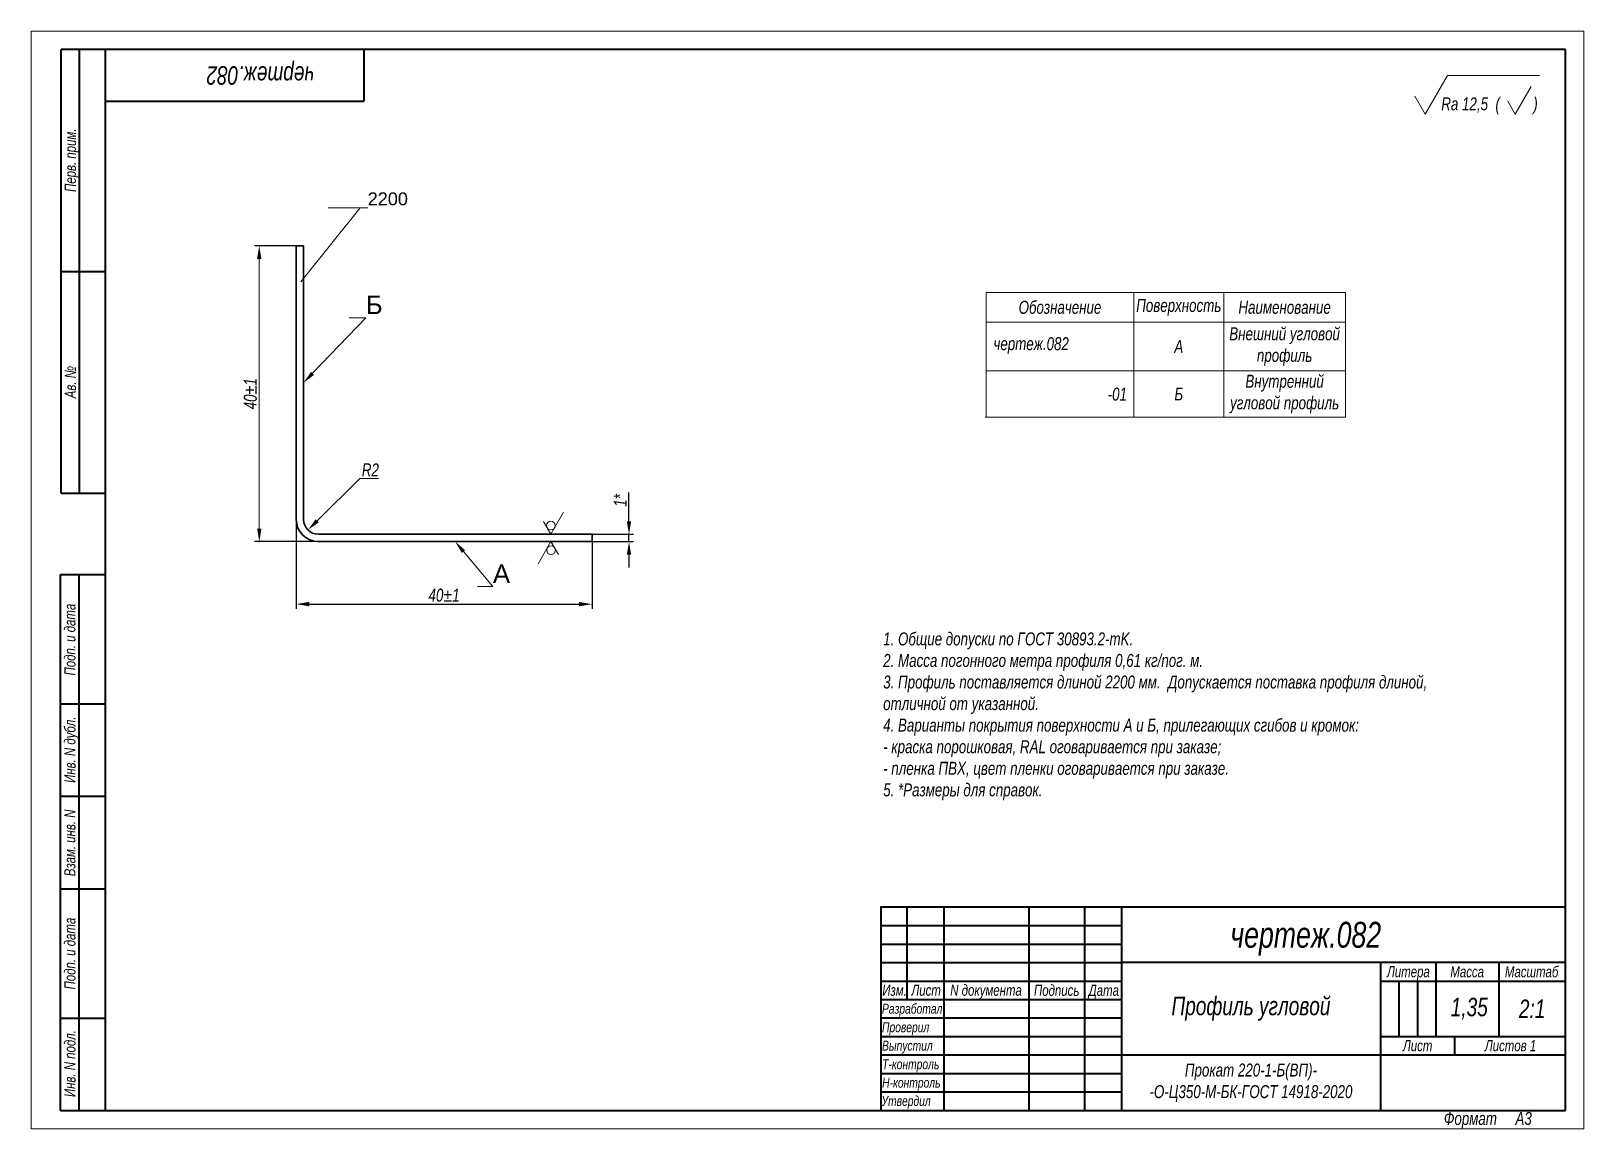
# Model space of a CAD drawing. Header units: millimetres. Extents: x 799 to 18224, y 1761 to 2058.
# Drawn here: x 798.7 to 1218.7, y 1761 to 2058 of the extents above; entities outside this region: 3.
import ezdxf
from ezdxf import colors
from ezdxf.entities.mleader import LeaderData, LeaderLine
from ezdxf.math import Vec2, Vec3

# ---------------------------------------------------------------- set-up
doc = ezdxf.new("R2010")
doc.units = ezdxf.units.MM
doc.layers.add('Layer_01', color=7, linetype='Continuous', plot=False)
for name, color, linetype, lineweight in [('Layer_02', 5, 'Continuous', 13), ('Layer_04', 1, 'Continuous', 15), ('Layer_08', 5, 'Continuous', 13), ('Layer_09', 1, 'Continuous', 15), ('Layer_12', 7, 'Continuous', 35), ('Layer_13', 6, 'Continuous', 13), ('Layer_14', 7, 'Continuous', 40)]:
    doc.layers.add(name, color=color, linetype=linetype, lineweight=lineweight)
doc.styles.get("Standard").update_dxf_attribs({"font": 'arial.ttf'})
doc.styles.add('Style_01', font='ARIALNI.TTF', dxfattribs={"width": 0.9, "height": 3.5})
doc.dimstyles.new('DimStyle_02', dxfattribs={"dimtxt": 3.5, "dimasz": 2.5, "dimexe": 1.25, "dimexo": 0, "dimtad": 1, "dimlfac": 2, "dimtxsty": 'Style_01', "dimcen": 2.5, "dimazin": 3, "dimtfac": 1, "dimtmove": 0, "dimatfit": 3})
doc.dimstyles.new('DimStyle_03', dxfattribs={"dimtxt": 3.5, "dimasz": 3.5, "dimexe": 1.25, "dimexo": 0, "dimtad": 1, "dimdec": 1, "dimlfac": 0.5, "dimtxsty": 'Style_01', "dimcen": 2.5, "dimazin": 3, "dimtfac": 1, "dimtdec": 1, "dimtmove": 0, "dimatfit": 3})

# ---------------------------------------------------------------- blocks, each defined once
blk = doc.blocks.new('*D3805')
at = {"layer": 'Layer_01', "color": 0, "ltscale": 0.04}
for p in [(870.39, 1999.89), (860.39, 1919.89), (876.39, 1919.89)]:
    blk.add_point(p, dxfattribs=at)
at = {"layer": 'Layer_09', "color": 0, "lineweight": -2, "ltscale": 0.04}
for p, q in [((870.39, 1999.89), (859.14, 1999.89)), ((876.39, 1919.89), (859.14, 1919.89))]:
    blk.add_line(p, q, dxfattribs=at)
at = {"layer": 'Layer_09', "color": 0, "ltscale": 0.04}
blk.add_line((860.39, 1996.39), (860.39, 1923.39), dxfattribs=at)
for points in [[(859.81, 1996.39), (860.98, 1996.39), (860.39, 1999.89)], [(859.81, 1923.39), (860.98, 1923.39), (860.39, 1919.89)]]:
    blk.add_solid(points, dxfattribs=at)
at = {"layer": 'Layer_09', "color": 0, "ltscale": 0.04, "insert": (857.98, 1959.89), "char_height": 3.5, "attachment_point": 5, "rotation": 90, "style": 'Style_01'}
blk.add_mtext('40%%P1', dxfattribs=at)
blk = doc.blocks.new('*D3806')
at = {"layer": 'Layer_01', "color": 0}
for p in [(870.39, 1925.89), (950.39, 1921.89), (950.39, 1902.98)]:
    blk.add_point(p, dxfattribs=at)
at = {"layer": 'Layer_09', "color": 0, "lineweight": -2}
for p, q in [((870.39, 1925.89), (870.39, 1901.73)), ((950.39, 1921.89), (950.39, 1901.73)), ((873.89, 1902.98), (946.89, 1902.98))]:
    blk.add_line(p, q, dxfattribs=at)
at = {"layer": 'Layer_09', "color": 0}
for points in [[(873.89, 1903.56), (873.89, 1902.4), (870.39, 1902.98)], [(946.89, 1903.56), (946.89, 1902.4), (950.39, 1902.98)]]:
    blk.add_solid(points, dxfattribs=at)
at = {"layer": 'Layer_09', "color": 0, "insert": (910.39, 1905.39), "char_height": 3.5, "attachment_point": 5, "style": 'Style_01'}
blk.add_mtext('40%%P1', dxfattribs=at)
blk = doc.blocks.new('*D3807')
at = {"layer": 'Layer_01', "color": 0}
for p in [(950.39, 1921.89), (950.39, 1919.89), (960.39, 1921.89)]:
    blk.add_point(p, dxfattribs=at)
at = {"layer": 'Layer_09', "color": 0, "lineweight": -2}
for p, q in [((960.39, 1925.39), (960.39, 1933.19)), ((950.39, 1921.89), (961.64, 1921.89)), ((950.39, 1919.89), (961.64, 1919.89)), ((960.39, 1919.89), (960.39, 1921.89)), ((960.39, 1916.39), (960.39, 1912.89))]:
    blk.add_line(p, q, dxfattribs=at)
at = {"layer": 'Layer_09', "color": 0}
for points in [[(959.81, 1925.39), (960.98, 1925.39), (960.39, 1921.89)], [(959.81, 1916.39), (960.98, 1916.39), (960.39, 1919.89)]]:
    blk.add_solid(points, dxfattribs=at)
at = {"layer": 'Layer_09', "color": 0, "insert": (958.01, 1931.04), "char_height": 3.5, "attachment_point": 5, "rotation": 90, "style": 'Style_01'}
blk.add_mtext('1*', dxfattribs=at)
blk = doc.blocks.new('_None')

msp = doc.modelspace()

# ---------------------------------------------------------------- linework, layer by layer
at = {"layer": 'Layer_09'}
for p, q in [((887.6, 1936.93), (876.01, 1925.52)), ((892.68, 1936.93), (887.6, 1936.93))]:
    msp.add_line(p, q, dxfattribs=at)
msp.add_solid([(875.65, 1925.93), (876.47, 1925.1), (873.56, 1923.06)], dxfattribs=at)
at = {"layer": 'Layer_12', "lineweight": 13, "ltscale": 0.303109}
msp.add_line((1175.74, 2035.51), (1181.8, 2046.01), dxfattribs=at)
at = {"layer": 'Layer_12', "lineweight": 13}
msp.add_line((1181.8, 2046.01), (1206.67, 2046.01), dxfattribs=at)
at = {"layer": 'Layer_12', "lineweight": 13, "ltscale": 0.216506}
msp.add_line((1200.1, 2035.51), (1204.43, 2043.01), dxfattribs=at)
at = {"layer": 'Layer_12', "lineweight": 13, "ltscale": 0.141451}
msp.add_line((1175.74, 2035.51), (1172.91, 2040.41), dxfattribs=at)
at = {"layer": 'Layer_12', "lineweight": 13, "ltscale": 0.101036}
msp.add_line((1200.1, 2035.51), (1198.08, 2039.01), dxfattribs=at)
at = {"layer": 'Layer_12'}
for p, q in [((870.39, 1999.89), (872.39, 1999.89)), ((870.39, 1999.89), (870.39, 1925.89)), ((872.39, 1999.89), (872.39, 1925.89)), ((876.39, 1921.89), (950.39, 1921.89)), ((876.39, 1919.89), (950.39, 1919.89)), ((950.39, 1921.89), (950.39, 1919.89))]:
    msp.add_line(p, q, dxfattribs=at)
for radius in [6, 4]:
    msp.add_arc((876.39, 1925.89), radius, 180, 270, dxfattribs=at)
at = {"layer": 'Layer_13'}
for p, q in [((798.67, 2058.01), (798.67, 1761.01)), ((1218.67, 2058.01), (798.67, 2058.01)), ((1218.67, 1761.01), (1218.67, 2058.01)), ((1056.96, 1953.6), (1056.96, 1987.26)), ((1056.96, 1987.26), (1154.19, 1987.26)), ((1096.96, 1953.6), (1096.96, 1987.26)), ((1121.23, 1953.6), (1121.23, 1987.26)), ((1154.19, 1953.6), (1154.19, 1987.26)), ((1056.96, 1979.26), (1154.19, 1979.26)), ((1056.96, 1966.07), (1154.19, 1966.07)), ((1056.68, 1953.6), (1154.19, 1953.6)), ((939.29, 1921.89), (942.64, 1927.85)), ((939.29, 1921.89), (937.23, 1925.37)), ((939.29, 1919.89), (935.87, 1913.92)), ((939.29, 1919.89), (941.33, 1916.38)), ((798.67, 1761.01), (1218.67, 1761.01))]:
    msp.add_line(p, q, dxfattribs=at)
for centre in [(939.27, 1924.22), (939.3, 1917.55)]:
    msp.add_circle(centre, 1.17, dxfattribs=at)
at = {"layer": 'Layer_14', "linetype": 'Continuous'}
for p, q in [((1213.67, 2053.01), (806.79, 2053.01)), ((806.79, 1933.01), (806.79, 2053.01)), ((811.79, 1933.01), (811.79, 2053.01)), ((818.67, 2053.01), (818.67, 1766.01)), ((888.67, 2053.01), (888.67, 2039.01)), ((1213.67, 1766.01), (1213.67, 2053.01)), ((818.67, 2039.01), (888.67, 2039.01)), ((806.79, 1993.01), (818.67, 1993.01)), ((806.79, 1933.01), (818.67, 1933.01)), ((806.67, 1766.01), (806.67, 1911.01)), ((806.67, 1911.01), (818.67, 1911.01)), ((811.67, 1766.01), (811.67, 1911.01)), ((806.67, 1876.01), (818.67, 1876.01)), ((806.67, 1851.01), (818.67, 1851.01)), ((806.67, 1826.01), (818.67, 1826.01)), ((1028.55, 1816.04), (1093.59, 1816.04)), ((1028.55, 1811.04), (1093.59, 1811.04)), ((1028.55, 1806.04), (1093.59, 1806.04)), ((1168.64, 1801.03), (1168.64, 1786.02)), ((1173.64, 1801.03), (1173.64, 1786.02)), ((806.67, 1791.01), (818.67, 1791.01)), ((1028.55, 1791.03), (1093.59, 1791.03)), ((1028.55, 1786.02), (1093.59, 1786.02)), ((1028.55, 1781.02), (1093.59, 1781.02)), ((1028.55, 1776.02), (1093.59, 1776.02)), ((1028.55, 1771.01), (1093.59, 1771.01)), ((806.67, 1766.01), (818.67, 1766.01)), ((818.67, 1766.01), (1213.67, 1766.01))]:
    msp.add_line(p, q, dxfattribs=at)
for points in [[(1213.67, 1821.05), (1028.55, 1821.05), (1028.55, 1766.01)], [(1035.55, 1821.05), (1035.55, 1796.03)], [(1045.56, 1821.05), (1045.56, 1766.01)], [(1068.57, 1821.05), (1068.57, 1766.01)], [(1083.58, 1821.05), (1083.58, 1766.01)], [(1093.59, 1821.05), (1093.59, 1766.01)], [(1213.67, 1806.04), (1093.59, 1806.04)], [(1163.64, 1806.04), (1163.64, 1766.01)], [(1178.65, 1806.04), (1178.65, 1786.02)], [(1195.66, 1806.04), (1195.66, 1786.02)], [(1195.66, 1806.04), (1195.66, 1786.02)], [(1028.55, 1801.03), (1093.59, 1801.03)], [(1163.64, 1801.03), (1213.67, 1801.03)], [(1028.55, 1796.03), (1093.59, 1796.03)], [(1163.64, 1786.02), (1213.67, 1786.02)], [(1183.65, 1786.02), (1183.65, 1781.02)], [(1093.59, 1781.02), (1213.67, 1781.02)]]:
    msp.add_lwpolyline(points, dxfattribs=at)

# ---------------------------------------------------------------- texts
at = {"layer": 'Layer_02', "char_height": 3.5, "style": 'Style_01'}
for s, insert, width, attachment_point in [('Обозначение', (1076.96, 1983.26), 40, 5), ('Поверхность', (1109.09, 1983.26), 24.2737, 5), ('Наименование ', (1137.71, 1983.26), 32.9589, 5), ('  чертеж.082', (1056.96, 1972.91), 40, 4), ('А', (1109.09, 1972.67), 24.2737, 5), ('Внешний угловой профиль', (1137.71, 1972.67), 32.9589, 5), ('-01', (1092.48, 1959.77), 40, 5), ('Б', (1109.09, 1959.83), 24.2737, 5), ('Внутренний \\Pугловой профиль', (1137.71, 1959.83), 32.9589, 5)]:
    msp.add_mtext(s, dxfattribs=dict(at, insert=insert, width=width, attachment_point=attachment_point))
at = {"layer": 'Layer_04', "width": 37, "attachment_point": 5, "style": 'Style_01'}
for insert, char_height in [((17332.19, 2042.01), 3.5), ((18224.28, 2042.13), 3.5), ((17783.64, 2040.63), 6)]:
    msp.add_mtext('{\\fCalibri|b0|i0|c204;\\c0;^J', dxfattribs=dict(at, insert=insert, char_height=char_height))
at = {"layer": 'Layer_08', "linetype": 'Continuous', "style": 'Style_01', "width": 0.9}
msp.add_text('чертеж.082', height=5, rotation=180, dxfattribs=at).set_placement((875.29, 2048.51))
for s, height, p in [('Rа 12,5  (         )', 3.5, (1180.09, 2036.57)), ('чертеж.082', 7, (1123.04, 1810.04)), ('Изм.', 3, (1028.9, 1797.04)), ('Лист', 3, (1036.78, 1797.05)), ('N документа', 3, (1047.28, 1797.05)), ('Подпись', 3, (1069.93, 1797.03)), ('Дата', 3, (1084.72, 1797.02)), ('Разработал', 2.7, (1028.81, 1792.19)), ('Проверил', 2.7, (1028.83, 1787.19)), ('Выпустил', 2.7, (1028.83, 1782.2)), ('Т-контроль', 2.7, (1028.86, 1777.18)), ('Н-контроль', 2.7, (1028.86, 1772.18)), ('Утвердил', 2.7, (1028.69, 1767.23))]:
    msp.add_text(s, height=height, dxfattribs=at).set_placement(p)
at = {"layer": 'Layer_08', "linetype": 'Continuous', "lineweight": 25, "style": 'Style_01', "width": 0.9}
for s, p in [('Перв. прим.', (810.79, 2014.49)), ('Ав. №', (810.8, 1958.67)), ('Подп. и дата', (810.67, 1883.69)), ('Инв. N дубл.', (810.67, 1854.63)), ('Взам. инв. N', (810.66, 1829.37)), ('Подп. и дата', (810.67, 1798.75)), ('Инв. N подл.', (810.67, 1769.64))]:
    msp.add_text(s, height=3, rotation=90, dxfattribs=at).set_placement(p)
for s, p in [('Литера', (1165.41, 1802.07)), ('Масса', (1182.54, 1802.04)), ('Масштаб', (1197.3, 1802.04)), ('Лист ', (1169.72, 1782.05)), ('Листов 1', (1191.88, 1782.05))]:
    msp.add_text(s, height=3, dxfattribs=at).set_placement(p)
at = {"layer": 'Layer_08', "insert": (1029.14, 1895.33), "char_height": 3.5, "attachment_point": 1, "style": 'Style_01'}
msp.add_mtext_dynamic_manual_height_columns('1. Общие допуски по ГОСТ 30893.2-mK.\\P2. Масса погонного метра профиля 0,61 кг/пог. м.\\P3. Профиль поставляется длиной 2200 мм.  Допускается поставка профиля длиной, отличной от указанной. {\\fCalibri|b0|i0|c204|p34;\\H0.91667x;\\C167;\\c8210719;\\P\\pxb0.25;}4. Варианты покрытия поверхности А и Б, прилегающих сгибов и кромок:\\P- краска порошковая, RAL оговаривается при заказе;\\P- пленка ПВХ, цвет пленки оговаривается при заказе.\\P\\pql;5. *Размеры для справок.', width=149.6144, gutter_width=70, heights=[66.33], dxfattribs=at)
at = {"layer": 'Layer_08', "linetype": 'Continuous', "attachment_point": 5, "style": 'Style_01'}
for s, insert, char_height, width in [('Профиль угловой', (1128.61, 1793.53), 5, 70.0467), ('1,35', (1187.65, 1793.53), 5, 18.012), ('2:1', (1204.66, 1793.53), 5, 18.012), ('Прокат 220-1-Б(ВП)-\\P-О-Ц350-М-БК-ГОСТ 14918-2020', (1128.61, 1773.52), 3.5, 70.0467)]:
    msp.add_mtext(s, dxfattribs=dict(at, insert=insert, char_height=char_height, width=width))
at = {"layer": 'Layer_08', "linetype": 'Continuous', "lineweight": 25, "insert": (1180.77, 1765.6), "char_height": 3.5, "width": 32.9515, "attachment_point": 1, "style": 'Style_01'}
msp.add_mtext('Формат     А3', dxfattribs=at)
at = {"layer": 'Layer_09', "insert": (890.45, 1939.31), "char_height": 3.5, "attachment_point": 5, "style": 'Style_01'}
msp.add_mtext('R2', dxfattribs=at)

# ---------------------------------------------------------------- dimensions: what is measured, and where the dimension line sits
at = {"layer": 'Layer_09', "ltscale": 0.04}
dim = msp.add_linear_dim(base=(860.39, 1919.89), p1=(870.39, 1999.89), p2=(876.39, 1919.89), angle=90, text='<>%%P1', dimstyle='DimStyle_02', override={"dimasz": 3.5, "dimdec": 1, "dimlfac": 0.5, "dimlwd": -1}, dxfattribs=at)
dim.commit()
dim.dimension.update_dxf_attribs({"geometry": '*D3805', "text_midpoint": (857.98, 1959.89)})
at = {"layer": 'Layer_09'}
dim = msp.add_linear_dim(base=(960.39, 1921.89), p1=(950.39, 1919.89), p2=(950.39, 1921.89), angle=90, text='<>*', dimstyle='DimStyle_03', dxfattribs=at)
dim.commit()
dim.dimension.update_dxf_attribs({"geometry": '*D3807', "text_midpoint": (958.01, 1931.04)})
dim = msp.add_linear_dim(base=(950.39, 1902.98), p1=(870.39, 1925.89), p2=(950.39, 1921.89), text='<>%%P1', dimstyle='DimStyle_03', dxfattribs=at)
dim.commit()
dim.dimension.update_dxf_attribs({"geometry": '*D3806', "text_midpoint": (910.39, 1905.39)})

# ---------------------------------------------------------------- leaders
at = {"layer": 'Layer_04'}
ml = msp.add_multileader_mtext('Standard', dxfattribs=at)
ml.set_content('2200', color=256)
ml.set_leader_properties(color=256, linetype='ByLayer', lineweight=-1)
ml.set_arrow_properties(name='NONE')
ml.build(insert=Vec2(0, 0))
ml.multileader.update_dxf_attribs({"text_left_attachment_type": 6, "text_right_attachment_type": 6, "dogleg_length": 2, "arrow_head_size": 3.5})
ctx = ml.context
ctx.base_point, ctx.char_height, ctx.arrow_head_size, ctx.landing_gap_size, ctx.plane_origin = Vec3(889.72, 2010.17), 3.5, 3.5, 0, Vec3(871.61, 1990.19)
ctx.left_attachment, ctx.right_attachment = 6, 6
notes = []
notes.append((ctx, [(0, (1, 1, 0), (887.72, 2010.17), (1, 0), 2, [(0, [(871.61, 1990.19)], 0, [])])]))
ctx.mtext.insert, ctx.mtext.flow_direction = Vec3(889.72, 2014.37), 5
at = {"layer": 'Layer_09'}
ml = msp.add_multileader_mtext('Standard', dxfattribs=at)
ml.set_content('Б', color=256)
ml.set_leader_properties(color=256, linetype='ByLayer', lineweight=-1)
ml.build(insert=Vec2(0, 0))
ml.multileader.update_dxf_attribs({"text_left_attachment_type": 6, "text_right_attachment_type": 6, "dogleg_length": 0, "arrow_head_size": 3.5})
ctx = ml.context
ctx.base_point, ctx.char_height, ctx.arrow_head_size, ctx.landing_gap_size, ctx.plane_origin = Vec3(889.19, 1980.45), 5, 3.5, 0, Vec3(872.39, 1962.89)
ctx.left_attachment, ctx.right_attachment = 6, 6
notes.append((ctx, [(0, (1, 1, 0), (889.19, 1980.45), (1, 0), 0, [(0, [(872.39, 1962.89)], 0, [])])]))
ctx.mtext.insert, ctx.mtext.flow_direction = Vec3(889.19, 1986.45), 5
ml = msp.add_multileader_mtext('Standard', dxfattribs=at)
ml.set_content('А', color=256)
ml.set_leader_properties(color=256, lineweight=-1)
ml.build(insert=Vec2(0, 0))
ml.multileader.update_dxf_attribs({"text_left_attachment_type": 6, "text_right_attachment_type": 6, "dogleg_length": 0, "arrow_head_size": 3.5})
ctx = ml.context
ctx.base_point, ctx.char_height, ctx.arrow_head_size, ctx.landing_gap_size, ctx.plane_origin = Vec3(923.58, 1907.71), 5, 3.5, 0, Vec3(916.68, 1890.9)
ctx.left_attachment, ctx.right_attachment = 6, 6
notes.append((ctx, [(0, (1, 1, 0), (923.58, 1907.71), (1, 0), 0, [(0, [(913.39, 1919.89)], 0, [])])]))
ctx.mtext.insert, ctx.mtext.flow_direction = Vec3(923.58, 1913.71), 5
for ctx, leaders in notes:
    for number, flags, end, landing, length, lines in leaders:
        leader = LeaderData()
        leader.index, (leader.has_last_leader_line, leader.has_dogleg_vector, leader.attachment_direction) = number, flags
        leader.last_leader_point, leader.dogleg_vector, leader.dogleg_length = Vec3(end), Vec3(landing), length
        for number, points, colour, breaks in lines:
            line = LeaderLine()
            line.index, line.vertices, line.color, line.breaks = number, Vec3.list(points), colors.encode_raw_color(colour), breaks
            leader.lines.append(line)
        ctx.leaders.append(leader)

doc.saveas('drawing.dxf')
